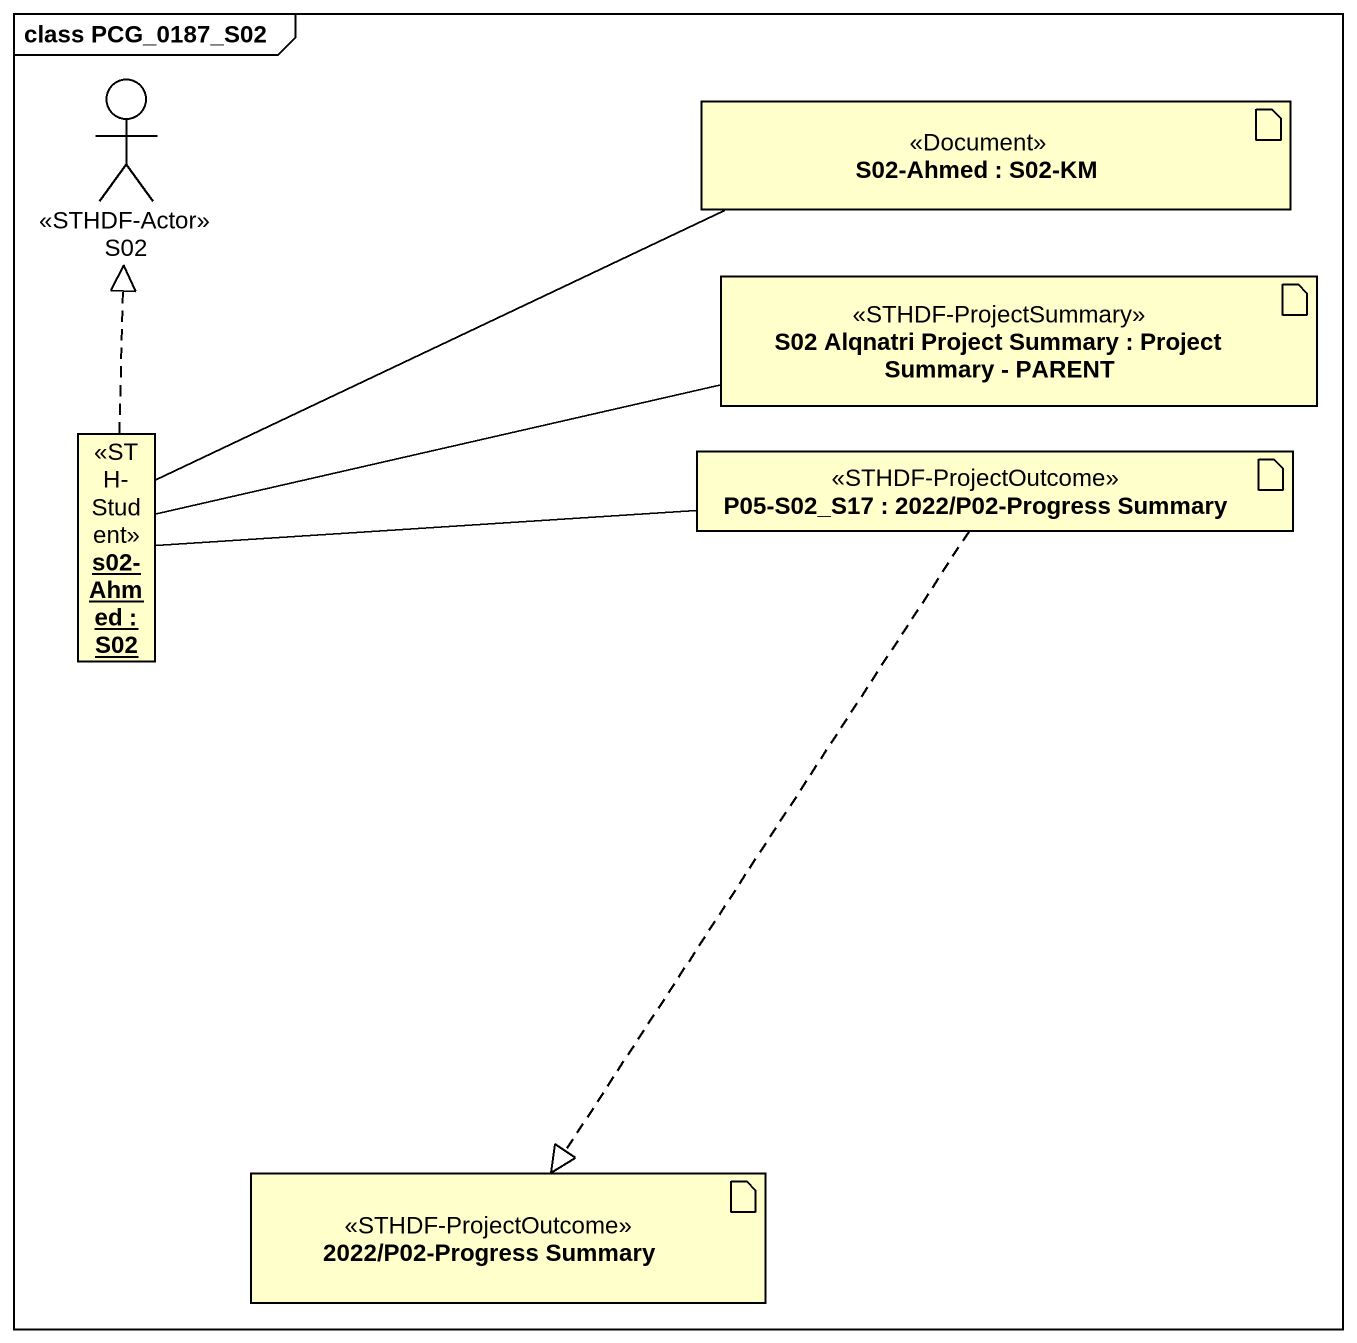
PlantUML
@startuml
mainframe class PCG_0187_S02
allowmixing
hide circle
hide empty members
actor S02 <<STHDF-Actor>>
artifact "S02-Ahmed : S02-KM" as S02_Ahmed <<Document>>
artifact "S02 Alqnatri Project Summary : Project Summary - PARENT" as S02_Alqnatri_Project_Summary <<STHDF-ProjectSummary>>
object "s02-Ahmed : S02" as s02_Ahmed <<STH-Student>>
artifact "P05-S02_S17 : 2022/P02-Progress Summary" as P05_S02_S17 <<STHDF-ProjectOutcome>>
artifact "2022/P02-Progress Summary" as a2022_P02_Progress_Summary <<STHDF-ProjectOutcome>>
s02_Ahmed .up.|> S02
s02_Ahmed -right- S02_Ahmed
s02_Ahmed -right- S02_Alqnatri_Project_Summary
s02_Ahmed -right- P05_S02_S17
P05_S02_S17 ..|> a2022_P02_Progress_Summary
@enduml
